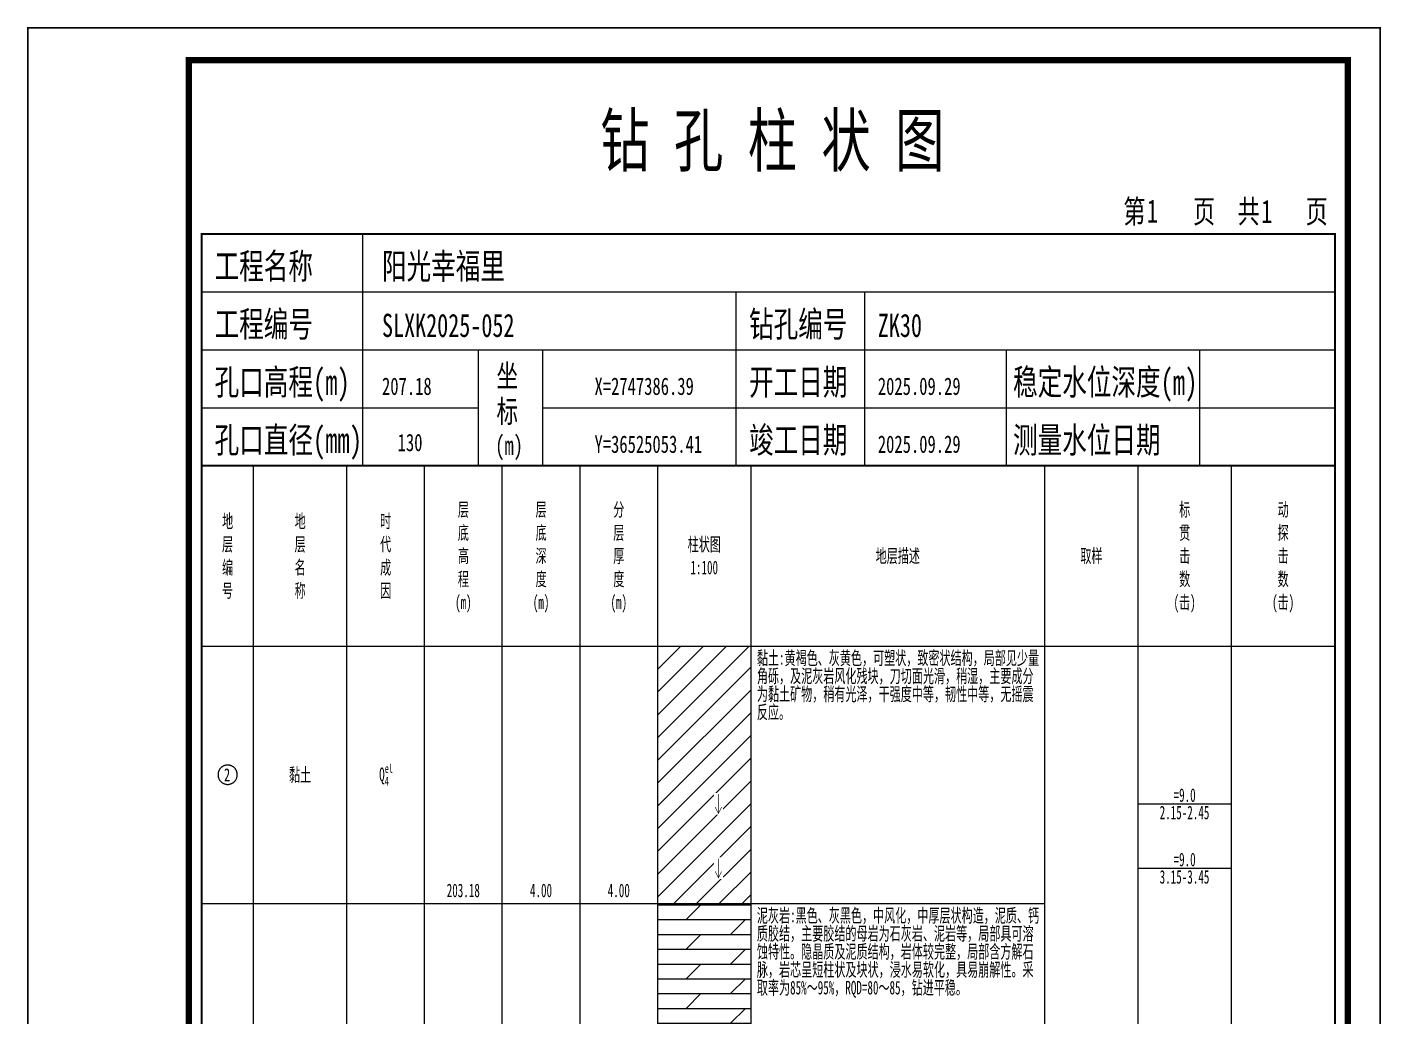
# Model space of a CAD drawing. Header units: millimetres. Extents: x 1264 to 9491, y 619 to 916.
# Drawn here: x 7722.2 to 7932.5, y 762.3 to 916 of the extents above; entities that cross this region are included whole.
import ezdxf
from ezdxf.enums import TextEntityAlignment as Align

# ---------------------------------------------------------------- set-up
doc = ezdxf.new("R2010")
doc.units = ezdxf.units.MM
doc.layers.add('GICAD_POU_TEXTS', color=7, linetype='Continuous')
doc.styles.add('LZ_FONT', font='simfang_0.ttf', dxfattribs={"width": 0.7, "height": 8})
doc.styles.add('成果图图块', font='simfang_0.ttf', dxfattribs={"height": 2.5})
doc.styles.add('成果图表体', font='simfang_0.ttf', dxfattribs={"width": 0.6, "height": 2.1})

# ---------------------------------------------------------------- blocks, each defined once
blk = doc.blocks.new('ZZT_DCBH_Z.dwg52', base_point=(-0.02, 0))
at = {"color": 7}
blk.add_polyline3d([(-1.52, 0.02, 0), (-1.52, -0.06, 0), (-1.52, -0.13, 0), (-1.51, -0.2, 0), (-1.5, -0.28, 0), (-1.48, -0.35, 0), (-1.46, -0.42, 0), (-1.44, -0.49, 0), (-1.41, -0.56, 0), (-1.38, -0.63, 0), (-1.35, -0.69, 0), (-1.31, -0.76, 0), (-1.27, -0.82, 0), (-1.23, -0.88, 0), (-1.18, -0.94, 0), (-1.14, -0.99, 0), (-1.09, -1.04, 0), (-1.03, -1.1, 0), (-0.98, -1.14, 0), (-0.92, -1.19, 0), (-0.86, -1.23, 0), (-0.8, -1.27, 0), (-0.73, -1.31, 0), (-0.67, -1.34, 0), (-0.6, -1.37, 0), (-0.53, -1.4, 0), (-0.46, -1.42, 0), (-0.39, -1.44, 0), (-0.32, -1.46, 0), (-0.25, -1.47, 0), (-0.17, -1.48, 0), (-0.1, -1.48, 0), (-0.02, -1.48, 0), (0.05, -1.48, 0), (0.12, -1.48, 0), (0.2, -1.47, 0), (0.27, -1.46, 0), (0.34, -1.44, 0), (0.41, -1.42, 0), (0.48, -1.4, 0), (0.55, -1.37, 0), (0.62, -1.34, 0), (0.68, -1.31, 0), (0.75, -1.27, 0), (0.81, -1.23, 0), (0.87, -1.19, 0), (0.93, -1.14, 0), (0.98, -1.1, 0), (1.04, -1.04, 0), (1.09, -0.99, 0), (1.13, -0.94, 0), (1.18, -0.88, 0), (1.22, -0.82, 0), (1.26, -0.76, 0), (1.3, -0.69, 0), (1.33, -0.63, 0), (1.36, -0.56, 0), (1.39, -0.49, 0), (1.41, -0.42, 0), (1.43, -0.35, 0), (1.45, -0.28, 0), (1.46, -0.2, 0), (1.47, -0.13, 0), (1.47, -0.06, 0), (1.48, 0.02, 0), (1.47, 0.09, 0), (1.47, 0.16, 0), (1.46, 0.24, 0), (1.45, 0.31, 0), (1.43, 0.38, 0), (1.41, 0.45, 0), (1.39, 0.52, 0), (1.36, 0.59, 0), (1.33, 0.66, 0), (1.3, 0.72, 0), (1.26, 0.79, 0), (1.22, 0.85, 0), (1.18, 0.91, 0), (1.13, 0.97, 0), (1.09, 1.02, 0), (1.04, 1.08, 0), (0.98, 1.13, 0), (0.93, 1.18, 0), (0.87, 1.22, 0), (0.81, 1.26, 0), (0.75, 1.3, 0), (0.68, 1.34, 0), (0.62, 1.37, 0), (0.55, 1.4, 0), (0.48, 1.43, 0), (0.41, 1.45, 0), (0.34, 1.47, 0), (0.27, 1.49, 0), (0.2, 1.5, 0), (0.12, 1.51, 0), (0.05, 1.51, 0), (-0.02, 1.52, 0), (-0.1, 1.51, 0), (-0.17, 1.51, 0), (-0.25, 1.5, 0), (-0.32, 1.49, 0), (-0.39, 1.47, 0), (-0.46, 1.45, 0), (-0.53, 1.43, 0), (-0.6, 1.4, 0), (-0.67, 1.37, 0), (-0.73, 1.34, 0), (-0.8, 1.3, 0), (-0.86, 1.26, 0), (-0.92, 1.22, 0), (-0.98, 1.18, 0), (-1.03, 1.13, 0), (-1.09, 1.08, 0), (-1.14, 1.02, 0), (-1.18, 0.97, 0), (-1.23, 0.91, 0), (-1.27, 0.85, 0), (-1.31, 0.79, 0), (-1.35, 0.72, 0), (-1.38, 0.66, 0), (-1.41, 0.59, 0), (-1.44, 0.52, 0), (-1.46, 0.45, 0), (-1.48, 0.38, 0), (-1.5, 0.31, 0), (-1.51, 0.24, 0), (-1.52, 0.16, 0), (-1.52, 0.09, 0), (-1.52, 0.02, 0)], dxfattribs=at)
at = {"layer": 'GICAD_POU_TEXTS', "color": 7, "style": '成果图图块', "width": 0.7}
blk.add_text('2', height=2, dxfattribs=at).set_placement((-0.11, -0.99), align=Align.CENTER)
blk = doc.blocks.new('zztSLbg.dwg', base_point=(0.5, 1.5))
blk.add_wipeout([(-0.2, -0.2), (1.2, -0.2), (1.2, 3.2), (-0.2, 3.2)])
at = {"color": 7, "const_width": 0.1}
for points in [[(0.5, 3), (0.5, 0)], [(0, 1), (0.5, 0), (1, 1)]]:
    blk.add_lwpolyline(points, dxfattribs=at)
blk = doc.blocks.new('柱状图图框模板-(昇龙标准).dwg29', base_point=(27, 229))
for p, q in [((52, 229), (52, 265)), ((27, 256), (203, 256)), ((110, 229), (110, 256)), ((130, 229), (130, 256)), ((27, 247), (203, 247)), ((70, 229), (70, 247)), ((80, 229), (80, 247)), ((152, 229), (152, 247)), ((182, 229), (182, 247)), ((27, 238), (70, 238)), ((80, 238), (203, 238))]:
    blk.add_line(p, q)
for points, const_width in [([(0, 0), (210, 0), (210, 297), (0, 297)], 0.25), ([(25, 5), (205, 5), (205, 292), (25, 292)], 1), ([(27, 265), (203, 265), (203, 17), (27, 17)], 0.3)]:
    blk.add_lwpolyline(points, close=True, dxfattribs=dict(const_width=const_width))
at = {"const_width": 0.3}
blk.add_lwpolyline([(27, 229), (203, 229)], dxfattribs=at)
at = {"style": 'LZ_FONT', "width": 0.7}
for s, height, p in [('钻 孔 柱 状 图', 8, (88.9, 275.54)), ('第', 3.6, (170.12, 266.7)), ('1', 3.6, (173.78, 266.75)), ('页', 3.6, (180.96, 266.7)), ('共', 3.6, (187.88, 266.7)), ('1', 3.6, (191.54, 266.7)), ('页', 3.6, (198.44, 266.7)), ('工程名称', 4, (29, 258)), ('阳光幸福里', 4, (55, 258)), ('工程编号', 4, (29, 249)), ('SLXK2025-052', 3.6, (55, 249)), ('钻孔编号', 4, (112, 249)), ('ZK30', 3.6, (132, 249)), ('孔口高程(m)', 4, (29, 240)), ('坐', 3.5, (72.79, 241.24)), ('开工日期', 4, (112, 240)), ('稳定水位深度(m)', 4, (153, 240)), ('207.18', 2.7, (55, 240)), ('X=2747386.39', 2.7, (88, 240)), ('2025.09.29', 2.7, (132, 240)), ('标', 3.5, (72.79, 235.7)), ('孔口直径(mm)', 4, (29, 231)), ('竣工日期', 4, (112, 231)), ('测量水位日期', 4, (153, 231)), ('130', 2.7, (57.43, 231.26)), ('(m) ', 3, (72.59, 230.65)), ('Y=36525053.41', 2.7, (88, 231)), ('2025.09.29', 2.7, (132, 231))]:
    blk.add_text(s, height=height, dxfattribs=at).set_placement(p)

msp = doc.modelspace()

# ---------------------------------------------------------------- hatches: boundary and pattern name
at = {"linetype": 'Continuous'}
h = msp.add_hatch(dxfattribs=at)
h.set_pattern_fill('GKNXT', scale=0.5, style=0, pattern_type=2)
h.set_pattern_definition([(45, (0, 0), (-1.76776695, 1.76776695), [])])
h.paths.add_polyline_path([(7820.19, 779.89), (7834.68, 779.89), (7834.68, 819.89), (7820.19, 819.89)])
h = msp.add_hatch(dxfattribs=at)
h.set_pattern_fill('GKNHY1', scale=0.5, style=0, pattern_type=2)
h.set_pattern_definition([(0, (0, 0), (0, 2.3), []), (45, (0, 0), (4e-16, 4.5999997), [3.252691, -6.5053825])])
h.paths.add_polyline_path([(7820.19, 689.79), (7834.68, 689.79), (7834.68, 779.89), (7820.19, 779.89)])

# ---------------------------------------------------------------- linework, layer by layer
at = {"color": 0}
for p, q in [((7749.37, 819.89), (7757.42, 819.89)), ((7749.37, 779.89), (7749.37, 819.89)), ((7757.42, 779.89), (7757.42, 819.89)), ((7749.37, 779.89), (7757.42, 779.89)), ((7749.37, 779.89), (7757.42, 779.89)), ((7749.37, 689.79), (7749.37, 779.89)), ((7757.42, 689.79), (7757.42, 779.89))]:
    msp.add_line(p, q, dxfattribs=at)
for points in [[(7749.37, 847.89), (7757.42, 847.89)], [(7749.37, 819.89), (7749.37, 847.89)], [(7757.42, 819.89), (7757.42, 847.89)], [(7757.42, 847.89), (7771.91, 847.89)], [(7757.42, 819.89), (7757.42, 847.89)], [(7771.91, 819.89), (7771.91, 847.89)], [(7771.91, 847.89), (7783.98, 847.89)], [(7771.91, 819.89), (7771.91, 847.89)], [(7783.98, 819.89), (7783.98, 847.89)], [(7783.98, 847.89), (7796.05, 847.89)], [(7783.98, 819.89), (7783.98, 847.89)], [(7796.05, 819.89), (7796.05, 847.89)], [(7796.05, 847.89), (7808.12, 847.89)], [(7796.05, 819.89), (7796.05, 847.89)], [(7808.12, 819.89), (7808.12, 847.89)], [(7808.12, 847.89), (7820.19, 847.89)], [(7808.12, 819.89), (7808.12, 847.89)], [(7820.19, 819.89), (7820.19, 847.89)], [(7820.19, 847.89), (7834.68, 847.89)], [(7820.19, 819.89), (7820.19, 847.89)], [(7834.68, 819.89), (7834.68, 847.89)], [(7834.68, 847.89), (7880.31, 847.89)], [(7834.68, 819.89), (7834.68, 847.89)], [(7880.31, 819.89), (7880.31, 847.89)], [(7880.31, 847.89), (7894.79, 847.89)], [(7880.31, 819.89), (7880.31, 847.89)], [(7894.79, 819.89), (7894.79, 847.89)], [(7894.79, 847.89), (7909.28, 847.89)], [(7894.79, 819.89), (7894.79, 847.89)], [(7909.28, 819.89), (7909.28, 847.89)], [(7909.28, 847.89), (7925.37, 847.89)], [(7909.28, 819.89), (7909.28, 847.89)], [(7925.37, 819.89), (7925.37, 847.89)], [(7749.37, 819.89), (7757.42, 819.89)], [(7749.37, 635.89), (7749.37, 819.89)], [(7749.37, 819.89), (7757.42, 819.89)], [(7757.42, 635.89), (7757.42, 819.89)], [(7757.42, 819.89), (7771.91, 819.89)], [(7757.42, 635.89), (7757.42, 819.89)], [(7757.42, 819.89), (7771.91, 819.89)], [(7757.42, 819.89), (7771.91, 819.89)], [(7757.42, 779.89), (7757.42, 819.89)], [(7771.91, 635.89), (7771.91, 819.89)], [(7771.91, 779.89), (7771.91, 819.89)], [(7771.91, 819.89), (7783.98, 819.89)], [(7771.91, 635.89), (7771.91, 819.89)], [(7771.91, 819.89), (7783.98, 819.89)], [(7771.91, 819.89), (7783.98, 819.89)], [(7771.91, 779.89), (7771.91, 819.89)], [(7783.98, 635.89), (7783.98, 819.89)], [(7783.98, 779.89), (7783.98, 819.89)], [(7783.98, 819.89), (7796.05, 819.89)], [(7783.98, 635.89), (7783.98, 819.89)], [(7783.98, 819.89), (7796.05, 819.89)], [(7783.98, 819.89), (7796.05, 819.89)], [(7783.98, 779.89), (7783.98, 819.89)], [(7796.05, 635.89), (7796.05, 819.89)], [(7796.05, 779.89), (7796.05, 819.89)], [(7796.05, 819.89), (7808.12, 819.89)], [(7796.05, 635.89), (7796.05, 819.89)], [(7796.05, 819.89), (7808.12, 819.89)], [(7796.05, 819.89), (7808.12, 819.89)], [(7796.05, 779.89), (7796.05, 819.89)], [(7808.12, 635.89), (7808.12, 819.89)], [(7808.12, 779.89), (7808.12, 819.89)], [(7808.12, 819.89), (7820.19, 819.89)], [(7808.12, 635.89), (7808.12, 819.89)], [(7808.12, 819.89), (7820.19, 819.89)], [(7808.12, 819.89), (7820.19, 819.89)], [(7808.12, 779.89), (7808.12, 819.89)], [(7820.19, 635.89), (7820.19, 819.89)], [(7820.19, 779.89), (7820.19, 819.89)], [(7820.19, 819.89), (7834.68, 819.89)], [(7820.19, 635.89), (7820.19, 819.89)], [(7820.19, 819.89), (7834.68, 819.89)], [(7834.68, 635.89), (7834.68, 819.89)], [(7834.68, 819.89), (7880.31, 819.89)], [(7834.68, 635.89), (7834.68, 819.89)], [(7834.68, 819.89), (7880.31, 819.89)], [(7834.68, 819.89), (7880.31, 819.89)], [(7834.68, 779.89), (7834.68, 819.89)], [(7880.31, 635.89), (7880.31, 819.89)], [(7880.31, 779.89), (7880.31, 819.89)], [(7880.31, 819.89), (7894.79, 819.89)], [(7880.31, 635.89), (7880.31, 819.89)], [(7880.31, 819.89), (7894.79, 819.89)], [(7894.79, 635.89), (7894.79, 819.89)], [(7894.79, 819.89), (7909.28, 819.89)], [(7894.79, 635.89), (7894.79, 819.89)], [(7894.79, 819.89), (7909.28, 819.89)], [(7909.28, 635.89), (7909.28, 819.89)], [(7909.28, 819.89), (7925.37, 819.89)], [(7909.28, 635.89), (7909.28, 819.89)], [(7909.28, 819.89), (7925.37, 819.89)], [(7925.37, 635.89), (7925.37, 819.89)], [(7894.79, 795.39), (7909.28, 795.39)], [(7894.79, 785.39), (7909.28, 785.39)], [(7757.42, 779.89), (7771.91, 779.89)], [(7757.42, 779.89), (7771.91, 779.89)], [(7757.42, 689.79), (7757.42, 779.89)], [(7771.91, 689.79), (7771.91, 779.89)], [(7771.91, 779.89), (7783.98, 779.89)], [(7771.91, 779.89), (7783.98, 779.89)], [(7771.91, 689.79), (7771.91, 779.89)], [(7783.98, 689.79), (7783.98, 779.89)], [(7783.98, 779.89), (7796.05, 779.89)], [(7783.98, 779.89), (7796.05, 779.89)], [(7783.98, 689.79), (7783.98, 779.89)], [(7796.05, 689.79), (7796.05, 779.89)], [(7796.05, 779.89), (7808.12, 779.89)], [(7796.05, 779.89), (7808.12, 779.89)], [(7796.05, 689.79), (7796.05, 779.89)], [(7808.12, 689.79), (7808.12, 779.89)], [(7808.12, 779.89), (7820.19, 779.89)], [(7808.12, 779.89), (7820.19, 779.89)], [(7808.12, 689.79), (7808.12, 779.89)], [(7820.19, 689.79), (7820.19, 779.89)], [(7834.68, 779.89), (7880.31, 779.89)], [(7834.68, 779.89), (7880.31, 779.89)], [(7834.68, 689.79), (7834.68, 779.89)], [(7880.31, 689.79), (7880.31, 779.89)]]:
    msp.add_lwpolyline(points, dxfattribs=at)
at = {"color": 7, "flags": 128}
msp.add_lwpolyline([(7820.19, 779.89), (7834.68, 779.89)], dxfattribs=at)

# ---------------------------------------------------------------- block references
msp.add_blockref('ZZT_DCBH_Z.dwg52', (7753.4, 799.89))

# ---------------------------------------------------------------- texts
at = {"color": 0, "style": '成果图表体', "width": 0.6}
for s, height, p in [('层', 2.1, (7789.15, 840.04)), ('层', 2.1, (7801.22, 840.04)), ('分', 2.1, (7813.29, 840.04)), ('标', 2.1, (7901.17, 840.04)), ('动', 2.1, (7916.46, 840.04)), ('地', 2.1, (7752.53, 838.24)), ('地', 2.1, (7763.8, 838.24)), ('时', 2.1, (7777.08, 838.24)), ('层', 2.1, (7752.53, 834.64)), ('层', 2.1, (7763.8, 834.64)), ('代', 2.1, (7777.08, 834.64)), ('底', 2.1, (7789.15, 836.44)), ('底', 2.1, (7801.22, 836.44)), ('层', 2.1, (7813.29, 836.44)), ('柱状图', 2.1, (7824.84, 834.64)), ('贯', 2.1, (7901.17, 836.44)), ('探', 2.1, (7916.46, 836.44)), ('高', 2.1, (7789.15, 832.84)), ('深', 2.1, (7801.22, 832.84)), ('厚', 2.1, (7813.29, 832.84)), ('地层描述', 2.1, (7854.03, 832.84)), ('取样', 2.1, (7885.82, 832.84)), ('击', 2.1, (7901.17, 832.84)), ('击', 2.1, (7916.46, 832.84)), ('编', 2.1, (7752.53, 831.04)), ('名', 2.1, (7763.8, 831.04)), ('成', 2.1, (7777.08, 831.04)), ('1:100', 2.1, (7825.27, 831.04)), ('程', 2.1, (7789.15, 829.24)), ('度', 2.1, (7801.22, 829.24)), ('度', 2.1, (7813.29, 829.24)), ('数', 2.1, (7901.17, 829.24)), ('数', 2.1, (7916.46, 829.24)), ('号', 2.1, (7752.53, 827.44)), ('称', 2.1, (7763.8, 827.44)), ('因', 2.1, (7777.08, 827.44)), ('(m)', 2.1, (7788.72, 825.64)), ('(m)', 2.1, (7800.79, 825.64)), ('(m)', 2.1, (7812.86, 825.64)), ('(击)', 2.1, (7900.3, 825.64)), ('(击)', 2.1, (7915.6, 825.64)), ('黏土', 2.1, (7762.93, 798.84)), ('el', 1.4, (7777.8, 800.17)), ('Q', 2.1, (7776.93, 798.91)), ('4', 1.4, (7777.8, 798.21)), ('=9.0', 2.1, (7900.3, 795.69)), ('2.15-2.45', 2.1, (7898.14, 792.99)), ('=9.0', 2.1, (7900.3, 785.69)), ('3.15-3.45', 2.1, (7898.14, 782.99)), ('203.18', 2.1, (7787.42, 780.89)), ('4.00', 2.1, (7800.35, 780.89)), ('4.00', 2.1, (7812.43, 780.89))]:
    msp.add_text(s, height=height, dxfattribs=at).set_placement(p)
at = {"color": 0, "char_height": 2.1, "width": 43.8045, "attachment_point": 1, "line_spacing_factor": 0.8, "style": '成果图表体'}
for s, insert in [('\\A1;黏土:黄褐色、灰黄色，可塑状，致密状结构，局部见少量角砾，及泥灰岩风化残块，刀切面光滑，稍湿，主要成分为黏土矿物，稍有光泽，干强度中等，韧性中等，无摇震反应。', (7835.59, 819.09)), ('\\A1;泥灰岩:黑色、灰黑色，中风化，中厚层状构造，泥质、钙质胶结，主要胶结的母岩为石灰岩、泥岩等，局部具可溶蚀特性。隐晶质及泥质结构，岩体较完整，局部含方解石脉，岩芯呈短柱状及块状，浸水易软化，具易崩解性。采取率为85%～95%，RQD=80～85，钻进平稳。', (7835.59, 779.09))]:
    msp.add_mtext(s, dxfattribs=dict(at, insert=insert))

# ---------------------------------------------------------------- next in the draw order: block references
for p in [(7829.61, 795.39), (7829.61, 785.39)]:
    msp.add_blockref('zztSLbg.dwg', p)

# ---------------------------------------------------------------- next in the draw order: block references
msp.add_blockref('柱状图图框模板-(昇龙标准).dwg29', (7749.37, 847.89))

doc.saveas('drawing.dxf')
